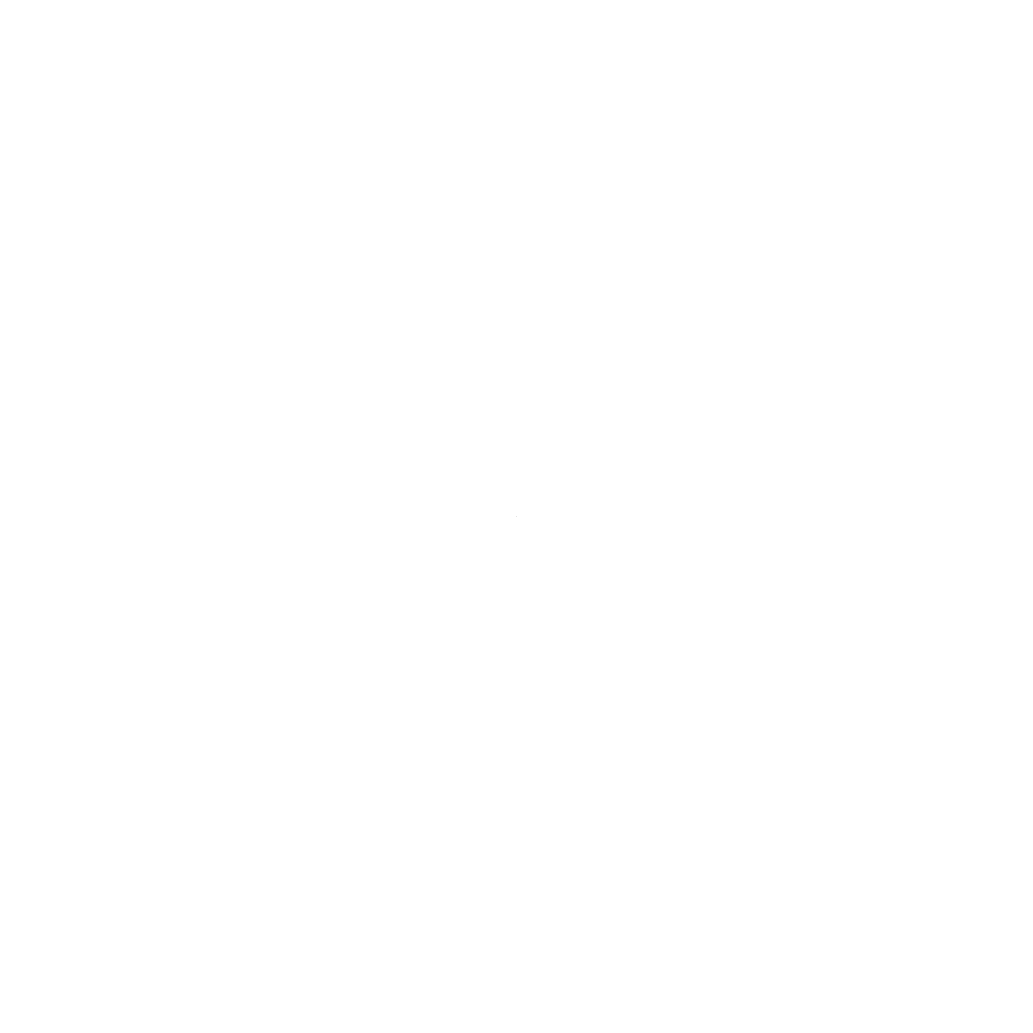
# Model space of a CAD drawing. Header units: millimetres. Extents: x 90.4272440505 to 90.4272440505, y 198.7421849383 to 198.7421849383.
import ezdxf

# ---------------------------------------------------------------- set-up
doc = ezdxf.new("R2010")
doc.units = ezdxf.units.MM
doc.layers.get('0').update_dxf_attribs({"true_color": 0xc2ced6})

msp = doc.modelspace()

# ---------------------------------------------------------------- linework, layer by layer
msp.add_line((90.4272440505, 198.7421849383), (90.4272440505, 198.7421849383))

doc.saveas('drawing.dxf')
